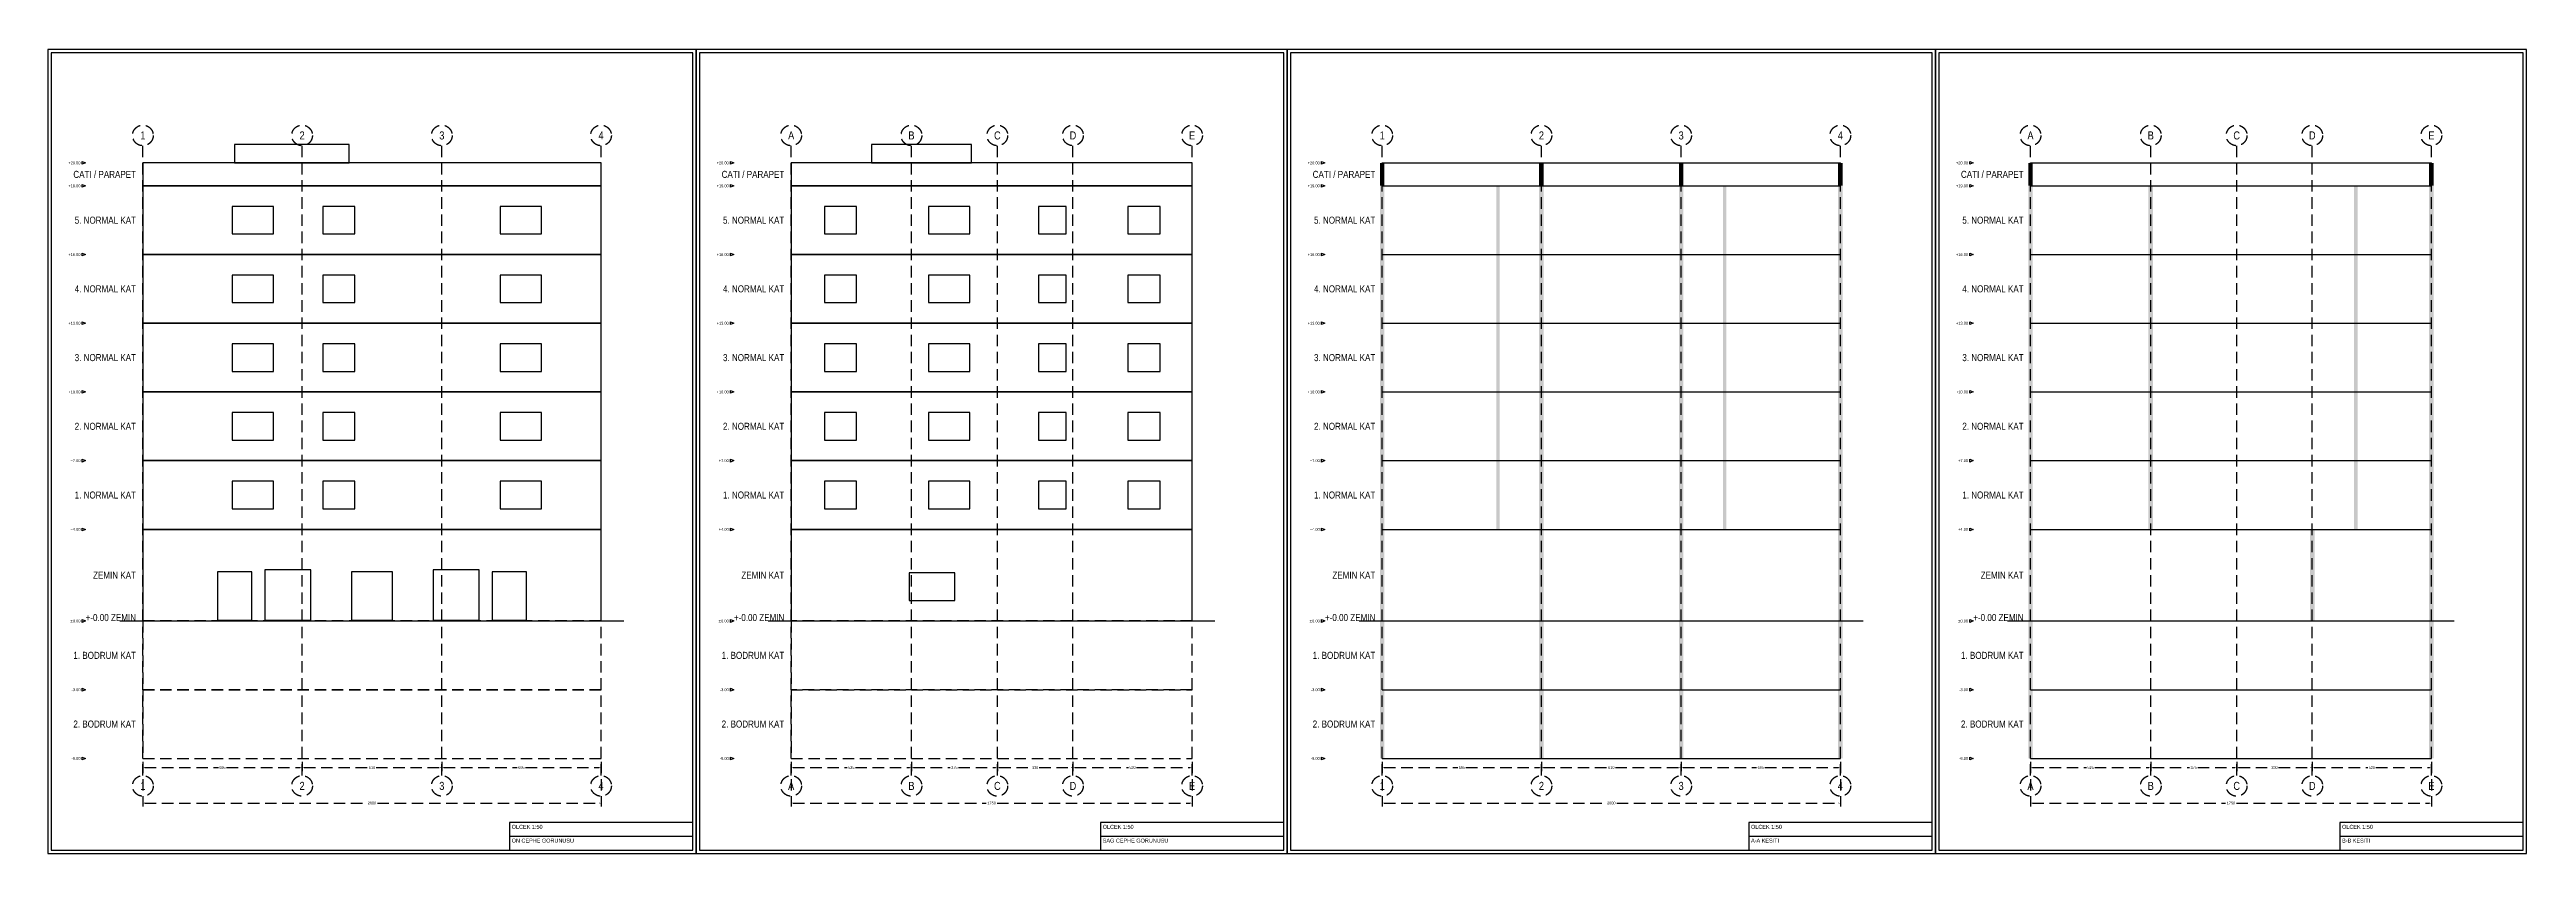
# Model space of a CAD drawing. Header units: millimetres. Extents: x -500 to 372900, y -10150 to 24950.
# Drawn here: x 264775 to 372900, y -10150 to 24950 of the extents above; entities that cross this region are included whole.
import ezdxf
from ezdxf.enums import TextEntityAlignment as Align

# ---------------------------------------------------------------- set-up
doc = ezdxf.new("R2010")
doc.units = ezdxf.units.MM
doc.linetypes.add('DASHED', pattern=[750, 500, -250])
doc.layers.add('AKS', color=8, linetype='DASHED', true_color=0x434d58)
doc.layers.add('KOT', color=7, linetype='Continuous', true_color=0x328c46)
for name, color, linetype in [('CERCEVE', 7, 'Continuous'), ('DUVARLAR', 7, 'Continuous'), ('KAPI-PENCERE', 7, 'Continuous'), ('METIN', 7, 'Continuous'), ('OLCU', 7, 'Continuous')]:
    doc.layers.add(name, color=color, linetype=linetype)
doc.styles.get("Standard").update_dxf_attribs({"font": 'arialn.ttf'})
doc.dimstyles.get("Standard").update_dxf_attribs({"dimtxt": 2.5, "dimasz": 2.5, "dimexe": 1.25, "dimexo": 0.625, "dimtad": 1, "dimcen": 2.5, "dimazin": 3, "dimtfac": 1, "dimtmove": 0, "dimatfit": 3})

# ---------------------------------------------------------------- blocks, each defined once
blk = doc.blocks.new('_CLOSEDFILLED')
at = {"color": 0, "linetype": 'BYBLOCK'}
blk.add_solid([(-1, 0.2), (0, 0), (-1, -0.2)], dxfattribs=at)
blk = doc.blocks.new('*D82')
at = {"layer": 'AKS'}
for p, q in [((268850, -6150), (268850, -6550)), ((268934, -6400), (272145, -6400)), ((272505, -6400), (275716, -6400)), ((275800, -6150), (275800, -6550))]:
    blk.add_line(p, q, dxfattribs=at)
at = {"layer": 'Defpoints'}
for p in [(268850, -6000), (268850, -6400), (275800, -6000)]:
    blk.add_point(p, dxfattribs=at)
at = {"layer": 'AKS', "xscale": 84, "yscale": 84, "rotation": 180}
blk.add_blockref('_CLOSEDFILLED', (268850, -6400), dxfattribs=at)
at = {"layer": 'AKS', "xscale": 84, "yscale": 84}
blk.add_blockref('_CLOSEDFILLED', (275800, -6400), dxfattribs=at)
at = {"layer": 'AKS', "insert": (272325, -6400), "char_height": 120, "attachment_point": 5}
blk.add_mtext('695', dxfattribs=at)
blk = doc.blocks.new('*D83')
at = {"layer": 'AKS'}
for p, q in [((275800, -6150), (275800, -6550)), ((275884, -6400), (278670, -6400)), ((279030, -6400), (281816, -6400)), ((281900, -6150), (281900, -6550))]:
    blk.add_line(p, q, dxfattribs=at)
at = {"layer": 'Defpoints'}
for p in [(275800, -6000), (275800, -6400), (281900, -6000)]:
    blk.add_point(p, dxfattribs=at)
at = {"layer": 'AKS', "xscale": 84, "yscale": 84, "rotation": 180}
blk.add_blockref('_CLOSEDFILLED', (275800, -6400), dxfattribs=at)
at = {"layer": 'AKS', "xscale": 84, "yscale": 84}
blk.add_blockref('_CLOSEDFILLED', (281900, -6400), dxfattribs=at)
at = {"layer": 'AKS', "insert": (278850, -6400), "char_height": 120, "attachment_point": 5}
blk.add_mtext('610', dxfattribs=at)
blk = doc.blocks.new('*D84')
at = {"layer": 'AKS'}
for p, q in [((281900, -6150), (281900, -6550)), ((281984, -6400), (285195, -6400)), ((285555, -6400), (288766, -6400)), ((288850, -6150), (288850, -6550))]:
    blk.add_line(p, q, dxfattribs=at)
at = {"layer": 'Defpoints'}
for p in [(281900, -6000), (281900, -6400), (288850, -6000)]:
    blk.add_point(p, dxfattribs=at)
at = {"layer": 'AKS', "xscale": 84, "yscale": 84, "rotation": 180}
blk.add_blockref('_CLOSEDFILLED', (281900, -6400), dxfattribs=at)
at = {"layer": 'AKS', "xscale": 84, "yscale": 84}
blk.add_blockref('_CLOSEDFILLED', (288850, -6400), dxfattribs=at)
at = {"layer": 'AKS', "insert": (285375, -6400), "char_height": 120, "attachment_point": 5}
blk.add_mtext('695', dxfattribs=at)
blk = doc.blocks.new('*D85')
at = {"layer": 'AKS'}
for p, q in [((268850, -6150), (268850, -8100)), ((288850, -6150), (288850, -8100)), ((268934, -7950), (278610, -7950)), ((279090, -7950), (288766, -7950))]:
    blk.add_line(p, q, dxfattribs=at)
at = {"layer": 'Defpoints'}
for p in [(268850, -6000), (288850, -6000), (268850, -7950)]:
    blk.add_point(p, dxfattribs=at)
at = {"layer": 'AKS', "xscale": 84, "yscale": 84, "rotation": 180}
blk.add_blockref('_CLOSEDFILLED', (268850, -7950), dxfattribs=at)
at = {"layer": 'AKS', "xscale": 84, "yscale": 84}
blk.add_blockref('_CLOSEDFILLED', (288850, -7950), dxfattribs=at)
at = {"layer": 'AKS', "insert": (278850, -7950), "char_height": 120, "attachment_point": 5}
blk.add_mtext('2000', dxfattribs=at)
blk = doc.blocks.new('*D86')
at = {"layer": 'AKS'}
for p, q in [((297150, -6150), (297150, -6550)), ((297234, -6400), (299595, -6400)), ((299955, -6400), (302316, -6400)), ((302400, -6150), (302400, -6550))]:
    blk.add_line(p, q, dxfattribs=at)
at = {"layer": 'Defpoints'}
for p in [(297150, -6000), (297150, -6400), (302400, -6000)]:
    blk.add_point(p, dxfattribs=at)
at = {"layer": 'AKS', "xscale": 84, "yscale": 84, "rotation": 180}
blk.add_blockref('_CLOSEDFILLED', (297150, -6400), dxfattribs=at)
at = {"layer": 'AKS', "xscale": 84, "yscale": 84}
blk.add_blockref('_CLOSEDFILLED', (302400, -6400), dxfattribs=at)
at = {"layer": 'AKS', "insert": (299775, -6400), "char_height": 120, "attachment_point": 5}
blk.add_mtext('525', dxfattribs=at)
blk = doc.blocks.new('*D87')
at = {"layer": 'AKS'}
for p, q in [((302400, -6150), (302400, -6550)), ((302484, -6400), (304095, -6400)), ((304455, -6400), (306066, -6400)), ((306150, -6150), (306150, -6550))]:
    blk.add_line(p, q, dxfattribs=at)
at = {"layer": 'Defpoints'}
for p in [(302400, -6000), (302400, -6400), (306150, -6000)]:
    blk.add_point(p, dxfattribs=at)
at = {"layer": 'AKS', "xscale": 84, "yscale": 84, "rotation": 180}
blk.add_blockref('_CLOSEDFILLED', (302400, -6400), dxfattribs=at)
at = {"layer": 'AKS', "xscale": 84, "yscale": 84}
blk.add_blockref('_CLOSEDFILLED', (306150, -6400), dxfattribs=at)
at = {"layer": 'AKS', "insert": (304275, -6400), "char_height": 120, "attachment_point": 5}
blk.add_mtext('375', dxfattribs=at)
blk = doc.blocks.new('*D88')
at = {"layer": 'AKS'}
for p, q in [((306150, -6150), (306150, -6550)), ((306234, -6400), (307620, -6400)), ((307980, -6400), (309366, -6400)), ((309450, -6150), (309450, -6550))]:
    blk.add_line(p, q, dxfattribs=at)
at = {"layer": 'Defpoints'}
for p in [(306150, -6000), (306150, -6400), (309450, -6000)]:
    blk.add_point(p, dxfattribs=at)
at = {"layer": 'AKS', "xscale": 84, "yscale": 84, "rotation": 180}
blk.add_blockref('_CLOSEDFILLED', (306150, -6400), dxfattribs=at)
at = {"layer": 'AKS', "xscale": 84, "yscale": 84}
blk.add_blockref('_CLOSEDFILLED', (309450, -6400), dxfattribs=at)
at = {"layer": 'AKS', "insert": (307800, -6400), "char_height": 120, "attachment_point": 5}
blk.add_mtext('330', dxfattribs=at)
blk = doc.blocks.new('*D89')
at = {"layer": 'AKS'}
for p, q in [((309450, -6150), (309450, -6550)), ((309534, -6400), (311870, -6400)), ((312230, -6400), (314566, -6400)), ((314650, -6150), (314650, -6550))]:
    blk.add_line(p, q, dxfattribs=at)
at = {"layer": 'Defpoints'}
for p in [(309450, -6000), (309450, -6400), (314650, -6000)]:
    blk.add_point(p, dxfattribs=at)
at = {"layer": 'AKS', "xscale": 84, "yscale": 84, "rotation": 180}
blk.add_blockref('_CLOSEDFILLED', (309450, -6400), dxfattribs=at)
at = {"layer": 'AKS', "xscale": 84, "yscale": 84}
blk.add_blockref('_CLOSEDFILLED', (314650, -6400), dxfattribs=at)
at = {"layer": 'AKS', "insert": (312050, -6400), "char_height": 120, "attachment_point": 5}
blk.add_mtext('520', dxfattribs=at)
blk = doc.blocks.new('*D90')
at = {"layer": 'AKS'}
for p, q in [((297150, -6150), (297150, -8100)), ((314650, -6150), (314650, -8100)), ((297234, -7950), (305660, -7950)), ((306140, -7950), (314566, -7950))]:
    blk.add_line(p, q, dxfattribs=at)
at = {"layer": 'Defpoints'}
for p in [(297150, -6000), (314650, -6000), (297150, -7950)]:
    blk.add_point(p, dxfattribs=at)
at = {"layer": 'AKS', "xscale": 84, "yscale": 84, "rotation": 180}
blk.add_blockref('_CLOSEDFILLED', (297150, -7950), dxfattribs=at)
at = {"layer": 'AKS', "xscale": 84, "yscale": 84}
blk.add_blockref('_CLOSEDFILLED', (314650, -7950), dxfattribs=at)
at = {"layer": 'AKS', "insert": (305900, -7950), "char_height": 120, "attachment_point": 5}
blk.add_mtext('1750', dxfattribs=at)
blk = doc.blocks.new('*D91')
at = {"layer": 'AKS'}
for p, q in [((322950, -6150), (322950, -6550)), ((323034, -6400), (326245, -6400)), ((326605, -6400), (329816, -6400)), ((329900, -6150), (329900, -6550))]:
    blk.add_line(p, q, dxfattribs=at)
at = {"layer": 'Defpoints'}
for p in [(322950, -6000), (322950, -6400), (329900, -6000)]:
    blk.add_point(p, dxfattribs=at)
at = {"layer": 'AKS', "xscale": 84, "yscale": 84, "rotation": 180}
blk.add_blockref('_CLOSEDFILLED', (322950, -6400), dxfattribs=at)
at = {"layer": 'AKS', "xscale": 84, "yscale": 84}
blk.add_blockref('_CLOSEDFILLED', (329900, -6400), dxfattribs=at)
at = {"layer": 'AKS', "insert": (326425, -6400), "char_height": 120, "attachment_point": 5}
blk.add_mtext('695', dxfattribs=at)
blk = doc.blocks.new('*D92')
at = {"layer": 'AKS'}
for p, q in [((329900, -6150), (329900, -6550)), ((329984, -6400), (332770, -6400)), ((333130, -6400), (335916, -6400)), ((336000, -6150), (336000, -6550))]:
    blk.add_line(p, q, dxfattribs=at)
at = {"layer": 'Defpoints'}
for p in [(329900, -6000), (329900, -6400), (336000, -6000)]:
    blk.add_point(p, dxfattribs=at)
at = {"layer": 'AKS', "xscale": 84, "yscale": 84, "rotation": 180}
blk.add_blockref('_CLOSEDFILLED', (329900, -6400), dxfattribs=at)
at = {"layer": 'AKS', "xscale": 84, "yscale": 84}
blk.add_blockref('_CLOSEDFILLED', (336000, -6400), dxfattribs=at)
at = {"layer": 'AKS', "insert": (332950, -6400), "char_height": 120, "attachment_point": 5}
blk.add_mtext('610', dxfattribs=at)
blk = doc.blocks.new('*D93')
at = {"layer": 'AKS'}
for p, q in [((336000, -6150), (336000, -6550)), ((336084, -6400), (339295, -6400)), ((339655, -6400), (342866, -6400)), ((342950, -6150), (342950, -6550))]:
    blk.add_line(p, q, dxfattribs=at)
at = {"layer": 'Defpoints'}
for p in [(336000, -6000), (336000, -6400), (342950, -6000)]:
    blk.add_point(p, dxfattribs=at)
at = {"layer": 'AKS', "xscale": 84, "yscale": 84, "rotation": 180}
blk.add_blockref('_CLOSEDFILLED', (336000, -6400), dxfattribs=at)
at = {"layer": 'AKS', "xscale": 84, "yscale": 84}
blk.add_blockref('_CLOSEDFILLED', (342950, -6400), dxfattribs=at)
at = {"layer": 'AKS', "insert": (339475, -6400), "char_height": 120, "attachment_point": 5}
blk.add_mtext('695', dxfattribs=at)
blk = doc.blocks.new('*D94')
at = {"layer": 'AKS'}
for p, q in [((322950, -6150), (322950, -8100)), ((342950, -6150), (342950, -8100)), ((323034, -7950), (332710, -7950)), ((333190, -7950), (342866, -7950))]:
    blk.add_line(p, q, dxfattribs=at)
at = {"layer": 'Defpoints'}
for p in [(322950, -6000), (342950, -6000), (322950, -7950)]:
    blk.add_point(p, dxfattribs=at)
at = {"layer": 'AKS', "xscale": 84, "yscale": 84, "rotation": 180}
blk.add_blockref('_CLOSEDFILLED', (322950, -7950), dxfattribs=at)
at = {"layer": 'AKS', "xscale": 84, "yscale": 84}
blk.add_blockref('_CLOSEDFILLED', (342950, -7950), dxfattribs=at)
at = {"layer": 'AKS', "insert": (332950, -7950), "char_height": 120, "attachment_point": 5}
blk.add_mtext('2000', dxfattribs=at)
blk = doc.blocks.new('*D95')
at = {"layer": 'AKS'}
for p, q in [((351250, -6150), (351250, -6550)), ((351334, -6400), (353695, -6400)), ((354055, -6400), (356416, -6400)), ((356500, -6150), (356500, -6550))]:
    blk.add_line(p, q, dxfattribs=at)
at = {"layer": 'Defpoints'}
for p in [(351250, -6000), (351250, -6400), (356500, -6000)]:
    blk.add_point(p, dxfattribs=at)
at = {"layer": 'AKS', "xscale": 84, "yscale": 84, "rotation": 180}
blk.add_blockref('_CLOSEDFILLED', (351250, -6400), dxfattribs=at)
at = {"layer": 'AKS', "xscale": 84, "yscale": 84}
blk.add_blockref('_CLOSEDFILLED', (356500, -6400), dxfattribs=at)
at = {"layer": 'AKS', "insert": (353875, -6400), "char_height": 120, "attachment_point": 5}
blk.add_mtext('525', dxfattribs=at)
blk = doc.blocks.new('*D96')
at = {"layer": 'AKS'}
for p, q in [((356500, -6150), (356500, -6550)), ((356584, -6400), (358195, -6400)), ((358555, -6400), (360166, -6400)), ((360250, -6150), (360250, -6550))]:
    blk.add_line(p, q, dxfattribs=at)
at = {"layer": 'Defpoints'}
for p in [(356500, -6000), (356500, -6400), (360250, -6000)]:
    blk.add_point(p, dxfattribs=at)
at = {"layer": 'AKS', "xscale": 84, "yscale": 84, "rotation": 180}
blk.add_blockref('_CLOSEDFILLED', (356500, -6400), dxfattribs=at)
at = {"layer": 'AKS', "xscale": 84, "yscale": 84}
blk.add_blockref('_CLOSEDFILLED', (360250, -6400), dxfattribs=at)
at = {"layer": 'AKS', "insert": (358375, -6400), "char_height": 120, "attachment_point": 5}
blk.add_mtext('375', dxfattribs=at)
blk = doc.blocks.new('*D97')
at = {"layer": 'AKS'}
for p, q in [((360250, -6150), (360250, -6550)), ((360334, -6400), (361720, -6400)), ((362080, -6400), (363466, -6400)), ((363550, -6150), (363550, -6550))]:
    blk.add_line(p, q, dxfattribs=at)
at = {"layer": 'Defpoints'}
for p in [(360250, -6000), (360250, -6400), (363550, -6000)]:
    blk.add_point(p, dxfattribs=at)
at = {"layer": 'AKS', "xscale": 84, "yscale": 84, "rotation": 180}
blk.add_blockref('_CLOSEDFILLED', (360250, -6400), dxfattribs=at)
at = {"layer": 'AKS', "xscale": 84, "yscale": 84}
blk.add_blockref('_CLOSEDFILLED', (363550, -6400), dxfattribs=at)
at = {"layer": 'AKS', "insert": (361900, -6400), "char_height": 120, "attachment_point": 5}
blk.add_mtext('330', dxfattribs=at)
blk = doc.blocks.new('*D98')
at = {"layer": 'AKS'}
for p, q in [((363550, -6150), (363550, -6550)), ((363634, -6400), (365970, -6400)), ((366330, -6400), (368666, -6400)), ((368750, -6150), (368750, -6550))]:
    blk.add_line(p, q, dxfattribs=at)
at = {"layer": 'Defpoints'}
for p in [(363550, -6000), (363550, -6400), (368750, -6000)]:
    blk.add_point(p, dxfattribs=at)
at = {"layer": 'AKS', "xscale": 84, "yscale": 84, "rotation": 180}
blk.add_blockref('_CLOSEDFILLED', (363550, -6400), dxfattribs=at)
at = {"layer": 'AKS', "xscale": 84, "yscale": 84}
blk.add_blockref('_CLOSEDFILLED', (368750, -6400), dxfattribs=at)
at = {"layer": 'AKS', "insert": (366150, -6400), "char_height": 120, "attachment_point": 5}
blk.add_mtext('520', dxfattribs=at)
blk = doc.blocks.new('*D99')
at = {"layer": 'AKS'}
for p, q in [((351250, -6150), (351250, -8100)), ((368750, -6150), (368750, -8100)), ((351334, -7950), (359760, -7950)), ((360240, -7950), (368666, -7950))]:
    blk.add_line(p, q, dxfattribs=at)
at = {"layer": 'Defpoints'}
for p in [(351250, -6000), (368750, -6000), (351250, -7950)]:
    blk.add_point(p, dxfattribs=at)
at = {"layer": 'AKS', "xscale": 84, "yscale": 84, "rotation": 180}
blk.add_blockref('_CLOSEDFILLED', (351250, -7950), dxfattribs=at)
at = {"layer": 'AKS', "xscale": 84, "yscale": 84}
blk.add_blockref('_CLOSEDFILLED', (368750, -7950), dxfattribs=at)
at = {"layer": 'AKS', "insert": (360000, -7950), "char_height": 120, "attachment_point": 5}
blk.add_mtext('1750', dxfattribs=at)

msp = doc.modelspace()

# ---------------------------------------------------------------- hatches: boundary and pattern name
at = {"layer": 'DUVARLAR'}
h = msp.add_hatch(color=7, dxfattribs=at)
h.dxf.hatch_style = 1
h.paths.add_polyline_path([(322850, 19000), (323050, 19000), (323050, 20000), (322850, 20000)])
h = msp.add_hatch(color=7, dxfattribs=at)
h.dxf.hatch_style = 1
h.paths.add_polyline_path([(329800, 19000), (330000, 19000), (330000, 20000), (329800, 20000)])
h = msp.add_hatch(color=7, dxfattribs=at)
h.dxf.hatch_style = 1
h.paths.add_polyline_path([(335900, 19000), (336100, 19000), (336100, 20000), (335900, 20000)])
h = msp.add_hatch(color=7, dxfattribs=at)
h.dxf.hatch_style = 1
h.paths.add_polyline_path([(342850, 19000), (343050, 19000), (343050, 20000), (342850, 20000)])
h = msp.add_hatch(color=7, dxfattribs=at)
h.dxf.hatch_style = 1
h.paths.add_polyline_path([(351150, 19000), (351350, 19000), (351350, 20000), (351150, 20000)])
h = msp.add_hatch(color=7, dxfattribs=at)
h.dxf.hatch_style = 1
h.paths.add_polyline_path([(368650, 19000), (368850, 19000), (368850, 20000), (368650, 20000)])
h = msp.add_hatch(color=7, dxfattribs=at)
h.dxf.hatch_style = 1
h.paths.add_polyline_path([(322850, 16000), (323050, 16000), (323050, 19000), (322850, 19000)])
h = msp.add_hatch(color=7, dxfattribs=at)
h.dxf.hatch_style = 1
h.paths.add_polyline_path([(327925, 16000), (328075, 16000), (328075, 19000), (327925, 19000)])
h = msp.add_hatch(color=7, dxfattribs=at)
h.dxf.hatch_style = 1
h.paths.add_polyline_path([(329800, 16000), (330000, 16000), (330000, 19000), (329800, 19000)])
h = msp.add_hatch(color=7, dxfattribs=at)
h.dxf.hatch_style = 1
h.paths.add_polyline_path([(335900, 16000), (336100, 16000), (336100, 19000), (335900, 19000)])
h = msp.add_hatch(color=7, dxfattribs=at)
h.dxf.hatch_style = 1
h.paths.add_polyline_path([(337825, 16000), (337975, 16000), (337975, 19000), (337825, 19000)])
h = msp.add_hatch(color=7, dxfattribs=at)
h.dxf.hatch_style = 1
h.paths.add_polyline_path([(342850, 16000), (343050, 16000), (343050, 19000), (342850, 19000)])
h = msp.add_hatch(color=7, dxfattribs=at)
h.dxf.hatch_style = 1
h.paths.add_polyline_path([(351150, 16000), (351350, 16000), (351350, 19000), (351150, 19000)])
h = msp.add_hatch(color=7, dxfattribs=at)
h.dxf.hatch_style = 1
h.paths.add_polyline_path([(356400, 16000), (356600, 16000), (356600, 19000), (356400, 19000)])
h = msp.add_hatch(color=7, dxfattribs=at)
h.dxf.hatch_style = 1
h.paths.add_polyline_path([(365375, 16000), (365525, 16000), (365525, 19000), (365375, 19000)])
h = msp.add_hatch(color=7, dxfattribs=at)
h.dxf.hatch_style = 1
h.paths.add_polyline_path([(368650, 16000), (368850, 16000), (368850, 19000), (368650, 19000)])
h = msp.add_hatch(color=7, dxfattribs=at)
h.dxf.hatch_style = 1
h.paths.add_polyline_path([(322850, 13000), (323050, 13000), (323050, 16000), (322850, 16000)])
h = msp.add_hatch(color=7, dxfattribs=at)
h.dxf.hatch_style = 1
h.paths.add_polyline_path([(327925, 13000), (328075, 13000), (328075, 16000), (327925, 16000)])
h = msp.add_hatch(color=7, dxfattribs=at)
h.dxf.hatch_style = 1
h.paths.add_polyline_path([(329800, 13000), (330000, 13000), (330000, 16000), (329800, 16000)])
h = msp.add_hatch(color=7, dxfattribs=at)
h.dxf.hatch_style = 1
h.paths.add_polyline_path([(335900, 13000), (336100, 13000), (336100, 16000), (335900, 16000)])
h = msp.add_hatch(color=7, dxfattribs=at)
h.dxf.hatch_style = 1
h.paths.add_polyline_path([(337825, 13000), (337975, 13000), (337975, 16000), (337825, 16000)])
h = msp.add_hatch(color=7, dxfattribs=at)
h.dxf.hatch_style = 1
h.paths.add_polyline_path([(342850, 13000), (343050, 13000), (343050, 16000), (342850, 16000)])
h = msp.add_hatch(color=7, dxfattribs=at)
h.dxf.hatch_style = 1
h.paths.add_polyline_path([(351150, 13000), (351350, 13000), (351350, 16000), (351150, 16000)])
h = msp.add_hatch(color=7, dxfattribs=at)
h.dxf.hatch_style = 1
h.paths.add_polyline_path([(356400, 13000), (356600, 13000), (356600, 16000), (356400, 16000)])
h = msp.add_hatch(color=7, dxfattribs=at)
h.dxf.hatch_style = 1
h.paths.add_polyline_path([(365375, 13000), (365525, 13000), (365525, 16000), (365375, 16000)])
h = msp.add_hatch(color=7, dxfattribs=at)
h.dxf.hatch_style = 1
h.paths.add_polyline_path([(368650, 13000), (368850, 13000), (368850, 16000), (368650, 16000)])
h = msp.add_hatch(color=7, dxfattribs=at)
h.dxf.hatch_style = 1
h.paths.add_polyline_path([(322850, 10000), (323050, 10000), (323050, 13000), (322850, 13000)])
h = msp.add_hatch(color=7, dxfattribs=at)
h.dxf.hatch_style = 1
h.paths.add_polyline_path([(327925, 10000), (328075, 10000), (328075, 13000), (327925, 13000)])
h = msp.add_hatch(color=7, dxfattribs=at)
h.dxf.hatch_style = 1
h.paths.add_polyline_path([(329800, 10000), (330000, 10000), (330000, 13000), (329800, 13000)])
h = msp.add_hatch(color=7, dxfattribs=at)
h.dxf.hatch_style = 1
h.paths.add_polyline_path([(335900, 10000), (336100, 10000), (336100, 13000), (335900, 13000)])
h = msp.add_hatch(color=7, dxfattribs=at)
h.dxf.hatch_style = 1
h.paths.add_polyline_path([(337825, 10000), (337975, 10000), (337975, 13000), (337825, 13000)])
h = msp.add_hatch(color=7, dxfattribs=at)
h.dxf.hatch_style = 1
h.paths.add_polyline_path([(342850, 10000), (343050, 10000), (343050, 13000), (342850, 13000)])
h = msp.add_hatch(color=7, dxfattribs=at)
h.dxf.hatch_style = 1
h.paths.add_polyline_path([(351150, 10000), (351350, 10000), (351350, 13000), (351150, 13000)])
h = msp.add_hatch(color=7, dxfattribs=at)
h.dxf.hatch_style = 1
h.paths.add_polyline_path([(356400, 10000), (356600, 10000), (356600, 13000), (356400, 13000)])
h = msp.add_hatch(color=7, dxfattribs=at)
h.dxf.hatch_style = 1
h.paths.add_polyline_path([(365375, 10000), (365525, 10000), (365525, 13000), (365375, 13000)])
h = msp.add_hatch(color=7, dxfattribs=at)
h.dxf.hatch_style = 1
h.paths.add_polyline_path([(368650, 10000), (368850, 10000), (368850, 13000), (368650, 13000)])
h = msp.add_hatch(color=7, dxfattribs=at)
h.dxf.hatch_style = 1
h.paths.add_polyline_path([(322850, 7000), (323050, 7000), (323050, 10000), (322850, 10000)])
h = msp.add_hatch(color=7, dxfattribs=at)
h.dxf.hatch_style = 1
h.paths.add_polyline_path([(327925, 7000), (328075, 7000), (328075, 10000), (327925, 10000)])
h = msp.add_hatch(color=7, dxfattribs=at)
h.dxf.hatch_style = 1
h.paths.add_polyline_path([(329800, 7000), (330000, 7000), (330000, 10000), (329800, 10000)])
h = msp.add_hatch(color=7, dxfattribs=at)
h.dxf.hatch_style = 1
h.paths.add_polyline_path([(335900, 7000), (336100, 7000), (336100, 10000), (335900, 10000)])
h = msp.add_hatch(color=7, dxfattribs=at)
h.dxf.hatch_style = 1
h.paths.add_polyline_path([(337825, 7000), (337975, 7000), (337975, 10000), (337825, 10000)])
h = msp.add_hatch(color=7, dxfattribs=at)
h.dxf.hatch_style = 1
h.paths.add_polyline_path([(342850, 7000), (343050, 7000), (343050, 10000), (342850, 10000)])
h = msp.add_hatch(color=7, dxfattribs=at)
h.dxf.hatch_style = 1
h.paths.add_polyline_path([(351150, 7000), (351350, 7000), (351350, 10000), (351150, 10000)])
h = msp.add_hatch(color=7, dxfattribs=at)
h.dxf.hatch_style = 1
h.paths.add_polyline_path([(356400, 7000), (356600, 7000), (356600, 10000), (356400, 10000)])
h = msp.add_hatch(color=7, dxfattribs=at)
h.dxf.hatch_style = 1
h.paths.add_polyline_path([(365375, 7000), (365525, 7000), (365525, 10000), (365375, 10000)])
h = msp.add_hatch(color=7, dxfattribs=at)
h.dxf.hatch_style = 1
h.paths.add_polyline_path([(368650, 7000), (368850, 7000), (368850, 10000), (368650, 10000)])
h = msp.add_hatch(color=7, dxfattribs=at)
h.dxf.hatch_style = 1
h.paths.add_polyline_path([(322850, 4000), (323050, 4000), (323050, 7000), (322850, 7000)])
h = msp.add_hatch(color=7, dxfattribs=at)
h.dxf.hatch_style = 1
h.paths.add_polyline_path([(327925, 4000), (328075, 4000), (328075, 7000), (327925, 7000)])
h = msp.add_hatch(color=7, dxfattribs=at)
h.dxf.hatch_style = 1
h.paths.add_polyline_path([(329800, 4000), (330000, 4000), (330000, 7000), (329800, 7000)])
h = msp.add_hatch(color=7, dxfattribs=at)
h.dxf.hatch_style = 1
h.paths.add_polyline_path([(335900, 4000), (336100, 4000), (336100, 7000), (335900, 7000)])
h = msp.add_hatch(color=7, dxfattribs=at)
h.dxf.hatch_style = 1
h.paths.add_polyline_path([(337825, 4000), (337975, 4000), (337975, 7000), (337825, 7000)])
h = msp.add_hatch(color=7, dxfattribs=at)
h.dxf.hatch_style = 1
h.paths.add_polyline_path([(342850, 4000), (343050, 4000), (343050, 7000), (342850, 7000)])
h = msp.add_hatch(color=7, dxfattribs=at)
h.dxf.hatch_style = 1
h.paths.add_polyline_path([(351150, 4000), (351350, 4000), (351350, 7000), (351150, 7000)])
h = msp.add_hatch(color=7, dxfattribs=at)
h.dxf.hatch_style = 1
h.paths.add_polyline_path([(356400, 4000), (356600, 4000), (356600, 7000), (356400, 7000)])
h = msp.add_hatch(color=7, dxfattribs=at)
h.dxf.hatch_style = 1
h.paths.add_polyline_path([(365375, 4000), (365525, 4000), (365525, 7000), (365375, 7000)])
h = msp.add_hatch(color=7, dxfattribs=at)
h.dxf.hatch_style = 1
h.paths.add_polyline_path([(368650, 4000), (368850, 4000), (368850, 7000), (368650, 7000)])
h = msp.add_hatch(color=7, dxfattribs=at)
h.dxf.hatch_style = 1
h.paths.add_polyline_path([(322850, 0), (323050, 0), (323050, 4000), (322850, 4000)])
h = msp.add_hatch(color=7, dxfattribs=at)
h.dxf.hatch_style = 1
h.paths.add_polyline_path([(329800, 0), (330000, 0), (330000, 4000), (329800, 4000)])
h = msp.add_hatch(color=7, dxfattribs=at)
h.dxf.hatch_style = 1
h.paths.add_polyline_path([(335900, 0), (336100, 0), (336100, 4000), (335900, 4000)])
h = msp.add_hatch(color=7, dxfattribs=at)
h.dxf.hatch_style = 1
h.paths.add_polyline_path([(342850, 0), (343050, 0), (343050, 4000), (342850, 4000)])
h = msp.add_hatch(color=7, dxfattribs=at)
h.dxf.hatch_style = 1
h.paths.add_polyline_path([(351150, 0), (351350, 0), (351350, 4000), (351150, 4000)])
h = msp.add_hatch(color=7, dxfattribs=at)
h.dxf.hatch_style = 1
h.paths.add_polyline_path([(363450, 0), (363650, 0), (363650, 4000), (363450, 4000)])
h = msp.add_hatch(color=7, dxfattribs=at)
h.dxf.hatch_style = 1
h.paths.add_polyline_path([(368650, 0), (368850, 0), (368850, 4000), (368650, 4000)])
h = msp.add_hatch(color=7, dxfattribs=at)
h.dxf.hatch_style = 1
h.paths.add_polyline_path([(322850, -3000), (323050, -3000), (323050, 0), (322850, 0)])
h = msp.add_hatch(color=7, dxfattribs=at)
h.dxf.hatch_style = 1
h.paths.add_polyline_path([(329800, -3000), (330000, -3000), (330000, 0), (329800, 0)])
h = msp.add_hatch(color=7, dxfattribs=at)
h.dxf.hatch_style = 1
h.paths.add_polyline_path([(335900, -3000), (336100, -3000), (336100, 0), (335900, 0)])
h = msp.add_hatch(color=7, dxfattribs=at)
h.dxf.hatch_style = 1
h.paths.add_polyline_path([(342850, -3000), (343050, -3000), (343050, 0), (342850, 0)])
h = msp.add_hatch(color=7, dxfattribs=at)
h.dxf.hatch_style = 1
h.paths.add_polyline_path([(351150, -3000), (351350, -3000), (351350, 0), (351150, 0)])
h = msp.add_hatch(color=7, dxfattribs=at)
h.dxf.hatch_style = 1
h.paths.add_polyline_path([(368650, -3000), (368850, -3000), (368850, 0), (368650, 0)])
h = msp.add_hatch(color=7, dxfattribs=at)
h.dxf.hatch_style = 1
h.paths.add_polyline_path([(322850, -6000), (323050, -6000), (323050, -3000), (322850, -3000)])
h = msp.add_hatch(color=7, dxfattribs=at)
h.dxf.hatch_style = 1
h.paths.add_polyline_path([(329800, -6000), (330000, -6000), (330000, -3000), (329800, -3000)])
h = msp.add_hatch(color=7, dxfattribs=at)
h.dxf.hatch_style = 1
h.paths.add_polyline_path([(335900, -6000), (336100, -6000), (336100, -3000), (335900, -3000)])
h = msp.add_hatch(color=7, dxfattribs=at)
h.dxf.hatch_style = 1
h.paths.add_polyline_path([(342850, -6000), (343050, -6000), (343050, -3000), (342850, -3000)])
h = msp.add_hatch(color=7, dxfattribs=at)
h.dxf.hatch_style = 1
h.paths.add_polyline_path([(351150, -6000), (351350, -6000), (351350, -3000), (351150, -3000)])
h = msp.add_hatch(color=7, dxfattribs=at)
h.dxf.hatch_style = 1
h.paths.add_polyline_path([(368650, -6000), (368850, -6000), (368850, -3000), (368650, -3000)])

# ---------------------------------------------------------------- linework, layer by layer
at = {"layer": 'AKS', "linetype": 'DASHED'}
for p, q in [((268850, -6750), (268850, 20750)), ((275800, -6750), (275800, 20750)), ((281900, -6750), (281900, 20750)), ((288850, -6750), (288850, 20750)), ((297150, -6750), (297150, 20750)), ((302400, -6750), (302400, 20750)), ((306150, -6750), (306150, 20750)), ((309450, -6750), (309450, 20750)), ((314650, -6750), (314650, 20750)), ((322950, -6750), (322950, 20750)), ((329900, -6750), (329900, 20750)), ((336000, -6750), (336000, 20750)), ((342950, -6750), (342950, 20750)), ((351250, -6750), (351250, 20750)), ((356500, -6750), (356500, 20750)), ((360250, -6750), (360250, 20750)), ((363550, -6750), (363550, 20750)), ((368750, -6750), (368750, 20750))]:
    msp.add_line(p, q, dxfattribs=at)
at = {"layer": 'AKS'}
for centre in [(268850, 21200), (275800, 21200), (281900, 21200), (288850, 21200), (297150, 21200), (302400, 21200), (306150, 21200), (309450, 21200), (314650, 21200), (322950, 21200), (329900, 21200), (336000, 21200), (342950, 21200), (351250, 21200), (356500, 21200), (360250, 21200), (363550, 21200), (368750, 21200), (268850, -7200), (275800, -7200), (281900, -7200), (288850, -7200), (297150, -7200), (302400, -7200), (306150, -7200), (309450, -7200), (314650, -7200), (322950, -7200), (329900, -7200), (336000, -7200), (342950, -7200), (351250, -7200), (356500, -7200), (360250, -7200), (363550, -7200), (368750, -7200)]:
    msp.add_circle(centre, 450, dxfattribs=at)
at = {"layer": 'CERCEVE'}
for p, q in [((284850, -9400), (292850, -9400)), ((310650, -9400), (318650, -9400)), ((338950, -9400), (346950, -9400)), ((364750, -9400), (372750, -9400))]:
    msp.add_line(p, q, dxfattribs=at)
for points in [[(264700, -10150), (293000, -10150), (293000, 24950), (264700, 24950)], [(293000, -10150), (318800, -10150), (318800, 24950), (293000, 24950)], [(318800, -10150), (347100, -10150), (347100, 24950), (318800, 24950)], [(347100, -10150), (372900, -10150), (372900, 24950), (347100, 24950)], [(264850, -10000), (292850, -10000), (292850, 24800), (264850, 24800)], [(293150, -10000), (318650, -10000), (318650, 24800), (293150, 24800)], [(318950, -10000), (346950, -10000), (346950, 24800), (318950, 24800)], [(347250, -10000), (372750, -10000), (372750, 24800), (347250, 24800)], [(284850, -10000), (292850, -10000), (292850, -8800), (284850, -8800)], [(310650, -10000), (318650, -10000), (318650, -8800), (310650, -8800)], [(338950, -10000), (346950, -10000), (346950, -8800), (338950, -8800)], [(364750, -10000), (372750, -10000), (372750, -8800), (364750, -8800)]]:
    msp.add_lwpolyline(points, close=True, dxfattribs=at)
at = {"layer": 'DUVARLAR'}
for points in [[(272850, 20000), (277850, 20000), (277850, 20800), (272850, 20800)], [(300650, 20000), (305025, 20000), (305025, 20800), (300650, 20800)], [(268850, 19000), (288850, 19000), (288850, 20000), (268850, 20000)], [(297150, 19000), (314650, 19000), (314650, 20000), (297150, 20000)], [(268850, 16000), (288850, 16000), (288850, 19000), (268850, 19000)], [(297150, 16000), (314650, 16000), (314650, 19000), (297150, 19000)], [(268850, 13000), (288850, 13000), (288850, 16000), (268850, 16000)], [(297150, 13000), (314650, 13000), (314650, 16000), (297150, 16000)], [(268850, 10000), (288850, 10000), (288850, 13000), (268850, 13000)], [(297150, 10000), (314650, 10000), (314650, 13000), (297150, 13000)], [(268850, 7000), (288850, 7000), (288850, 10000), (268850, 10000)], [(297150, 7000), (314650, 7000), (314650, 10000), (297150, 10000)], [(268850, 4000), (288850, 4000), (288850, 7000), (268850, 7000)], [(297150, 4000), (314650, 4000), (314650, 7000), (297150, 7000)], [(268850, 0), (288850, 0), (288850, 4000), (268850, 4000)], [(297150, 0), (314650, 0), (314650, 4000), (297150, 4000)]]:
    msp.add_lwpolyline(points, close=True, dxfattribs=at)
at = {"layer": 'DUVARLAR', "linetype": 'DASHED'}
for points in [[(268850, -3000), (288850, -3000), (288850, 0), (268850, 0)], [(297150, -3000), (314650, -3000), (314650, 0), (297150, 0)], [(268850, -6000), (288850, -6000), (288850, -3000), (268850, -3000)], [(297150, -6000), (314650, -6000), (314650, -3000), (297150, -3000)]]:
    msp.add_lwpolyline(points, close=True, dxfattribs=at)
at = {"layer": 'KAPI-PENCERE'}
for points in [[(272750, 16900), (274550, 16900), (274550, 18100), (272750, 18100)], [(276700, 16900), (278100, 16900), (278100, 18100), (276700, 18100)], [(284450, 16900), (286250, 16900), (286250, 18100), (284450, 18100)], [(298600, 16900), (300000, 16900), (300000, 18100), (298600, 18100)], [(303150, 16900), (304950, 16900), (304950, 18100), (303150, 18100)], [(307950, 16900), (309150, 16900), (309150, 18100), (307950, 18100)], [(311850, 16900), (313250, 16900), (313250, 18100), (311850, 18100)], [(272750, 13900), (274550, 13900), (274550, 15100), (272750, 15100)], [(276700, 13900), (278100, 13900), (278100, 15100), (276700, 15100)], [(284450, 13900), (286250, 13900), (286250, 15100), (284450, 15100)], [(298600, 13900), (300000, 13900), (300000, 15100), (298600, 15100)], [(303150, 13900), (304950, 13900), (304950, 15100), (303150, 15100)], [(307950, 13900), (309150, 13900), (309150, 15100), (307950, 15100)], [(311850, 13900), (313250, 13900), (313250, 15100), (311850, 15100)], [(272750, 10900), (274550, 10900), (274550, 12100), (272750, 12100)], [(276700, 10900), (278100, 10900), (278100, 12100), (276700, 12100)], [(284450, 10900), (286250, 10900), (286250, 12100), (284450, 12100)], [(298600, 10900), (300000, 10900), (300000, 12100), (298600, 12100)], [(303150, 10900), (304950, 10900), (304950, 12100), (303150, 12100)], [(307950, 10900), (309150, 10900), (309150, 12100), (307950, 12100)], [(311850, 10900), (313250, 10900), (313250, 12100), (311850, 12100)], [(272750, 7900), (274550, 7900), (274550, 9100), (272750, 9100)], [(276700, 7900), (278100, 7900), (278100, 9100), (276700, 9100)], [(284450, 7900), (286250, 7900), (286250, 9100), (284450, 9100)], [(298600, 7900), (300000, 7900), (300000, 9100), (298600, 9100)], [(303150, 7900), (304950, 7900), (304950, 9100), (303150, 9100)], [(307950, 7900), (309150, 7900), (309150, 9100), (307950, 9100)], [(311850, 7900), (313250, 7900), (313250, 9100), (311850, 9100)], [(272750, 4900), (274550, 4900), (274550, 6100), (272750, 6100)], [(276700, 4900), (278100, 4900), (278100, 6100), (276700, 6100)], [(284450, 4900), (286250, 4900), (286250, 6100), (284450, 6100)], [(298600, 4900), (300000, 4900), (300000, 6100), (298600, 6100)], [(303150, 4900), (304950, 4900), (304950, 6100), (303150, 6100)], [(307950, 4900), (309150, 4900), (309150, 6100), (307950, 6100)], [(311850, 4900), (313250, 4900), (313250, 6100), (311850, 6100)], [(274175, 40), (276175, 40), (276175, 2240), (274175, 2240)], [(281525, 40), (283525, 40), (283525, 2240), (281525, 2240)], [(272100, 40), (273600, 40), (273600, 2140), (272100, 2140)], [(277950, 40), (279750, 40), (279750, 2140), (277950, 2140)], [(284100, 40), (285600, 40), (285600, 2140), (284100, 2140)], [(302300, 900), (304300, 900), (304300, 2100), (302300, 2100)]]:
    msp.add_lwpolyline(points, close=True, dxfattribs=at)
at = {"layer": 'KOT'}
for points in [[(266350, 20000), (266200, 19940), (266200, 20060)], [(294650, 20000), (294500, 19940), (294500, 20060)], [(320450, 20000), (320300, 19940), (320300, 20060)], [(348750, 20000), (348600, 19940), (348600, 20060)], [(266350, 19000), (266200, 18940), (266200, 19060)], [(294650, 19000), (294500, 18940), (294500, 19060)], [(320450, 19000), (320300, 18940), (320300, 19060)], [(348750, 19000), (348600, 18940), (348600, 19060)], [(266350, 16000), (266200, 15940), (266200, 16060)], [(294650, 16000), (294500, 15940), (294500, 16060)], [(320450, 16000), (320300, 15940), (320300, 16060)], [(348750, 16000), (348600, 15940), (348600, 16060)], [(266350, 13000), (266200, 12940), (266200, 13060)], [(294650, 13000), (294500, 12940), (294500, 13060)], [(320450, 13000), (320300, 12940), (320300, 13060)], [(348750, 13000), (348600, 12940), (348600, 13060)], [(266350, 10000), (266200, 9940), (266200, 10060)], [(294650, 10000), (294500, 9940), (294500, 10060)], [(320450, 10000), (320300, 9940), (320300, 10060)], [(348750, 10000), (348600, 9940), (348600, 10060)], [(266350, 7000), (266200, 6940), (266200, 7060)], [(294650, 7000), (294500, 6940), (294500, 7060)], [(320450, 7000), (320300, 6940), (320300, 7060)], [(348750, 7000), (348600, 6940), (348600, 7060)], [(266350, 4000), (266200, 3940), (266200, 4060)], [(294650, 4000), (294500, 3940), (294500, 4060)], [(320450, 4000), (320300, 3940), (320300, 4060)], [(348750, 4000), (348600, 3940), (348600, 4060)], [(266350, 0), (266200, -60), (266200, 60)], [(294650, 0), (294500, -60), (294500, 60)], [(320450, 0), (320300, -60), (320300, 60)], [(348750, 0), (348600, -60), (348600, 60)], [(266350, -3000), (266200, -3060), (266200, -2940)], [(294650, -3000), (294500, -3060), (294500, -2940)], [(320450, -3000), (320300, -3060), (320300, -2940)], [(348750, -3000), (348600, -3060), (348600, -2940)], [(266350, -6000), (266200, -6060), (266200, -5940)], [(294650, -6000), (294500, -6060), (294500, -5940)], [(320450, -6000), (320300, -6060), (320300, -5940)], [(348750, -6000), (348600, -6060), (348600, -5940)]]:
    msp.add_lwpolyline(points, close=True, dxfattribs=at)
at = {"layer": 'OLCU'}
for p, q in [((322950, 20000), (342950, 20000)), ((351250, 20000), (368750, 20000)), ((322950, 19000), (342950, 19000)), ((351250, 19000), (368750, 19000)), ((322950, 16000), (342950, 16000)), ((351250, 16000), (368750, 16000)), ((322950, 13000), (342950, 13000)), ((351250, 13000), (368750, 13000)), ((322950, 10000), (342950, 10000)), ((351250, 10000), (368750, 10000)), ((322950, 7000), (342950, 7000)), ((351250, 7000), (368750, 7000)), ((322950, 4000), (342950, 4000)), ((351250, 4000), (368750, 4000)), ((267850, 0), (289850, 0)), ((296150, 0), (315650, 0)), ((321950, 0), (343950, 0)), ((322950, 0), (342950, 0)), ((350250, 0), (369750, 0)), ((351250, 0), (368750, 0)), ((322950, -3000), (342950, -3000)), ((351250, -3000), (368750, -3000)), ((322950, -6000), (342950, -6000)), ((351250, -6000), (368750, -6000))]:
    msp.add_line(p, q, dxfattribs=at)

# ---------------------------------------------------------------- texts
at = {"layer": 'AKS'}
for s, p in [('1', (268850, 21200)), ('2', (275800, 21200)), ('3', (281900, 21200)), ('4', (288850, 21200)), ('A', (297150, 21200)), ('B', (302400, 21200)), ('C', (306150, 21200)), ('D', (309450, 21200)), ('E', (314650, 21200)), ('1', (322950, 21200)), ('2', (329900, 21200)), ('3', (336000, 21200)), ('4', (342950, 21200)), ('A', (351250, 21200)), ('B', (356500, 21200)), ('C', (360250, 21200)), ('D', (363550, 21200)), ('E', (368750, 21200)), ('1', (268850, -7200)), ('2', (275800, -7200)), ('3', (281900, -7200)), ('4', (288850, -7200)), ('A', (297150, -7200)), ('B', (302400, -7200)), ('C', (306150, -7200)), ('D', (309450, -7200)), ('E', (314650, -7200)), ('1', (322950, -7200)), ('2', (329900, -7200)), ('3', (336000, -7200)), ('4', (342950, -7200)), ('A', (351250, -7200)), ('B', (356500, -7200)), ('C', (360250, -7200)), ('D', (363550, -7200)), ('E', (368750, -7200))]:
    msp.add_text(s, height=350, dxfattribs=at).set_placement(p, align=Align.MIDDLE_CENTER)
at = {"layer": 'KOT'}
for s, p in [('+20.00', (266125, 20000)), ('+20.00', (294425, 20000)), ('+20.00', (320225, 20000)), ('+20.00', (348525, 20000)), ('+19.00', (266125, 19000)), ('+19.00', (294425, 19000)), ('+19.00', (320225, 19000)), ('+19.00', (348525, 19000)), ('+16.00', (266125, 16000)), ('+16.00', (294425, 16000)), ('+16.00', (320225, 16000)), ('+16.00', (348525, 16000)), ('+13.00', (266125, 13000)), ('+13.00', (294425, 13000)), ('+13.00', (320225, 13000)), ('+13.00', (348525, 13000)), ('+10.00', (266125, 10000)), ('+10.00', (294425, 10000)), ('+10.00', (320225, 10000)), ('+10.00', (348525, 10000)), ('+7.00', (266125, 7000)), ('+7.00', (294425, 7000)), ('+7.00', (320225, 7000)), ('+7.00', (348525, 7000)), ('+4.00', (266125, 4000)), ('+4.00', (294425, 4000)), ('+4.00', (320225, 4000)), ('+4.00', (348525, 4000)), ('±0.00', (266125, 0)), ('±0.00', (294425, 0)), ('±0.00', (320225, 0)), ('±0.00', (348525, 0)), ('-3.00', (266125, -3000)), ('-3.00', (294425, -3000)), ('-3.00', (320225, -3000)), ('-3.00', (348525, -3000)), ('-6.00', (266125, -6000)), ('-6.00', (294425, -6000)), ('-6.00', (320225, -6000)), ('-6.00', (348525, -6000))]:
    msp.add_text(s, height=125, dxfattribs=at).set_placement(p, align=Align.MIDDLE_RIGHT)
at = {"layer": 'METIN'}
for s, height, p in [('CATI / PARAPET', 307.01585, (268550, 19500)), ('CATI / PARAPET', 307.01585, (296850, 19500)), ('CATI / PARAPET', 307.01585, (322650, 19500)), ('CATI / PARAPET', 307.01585, (350950, 19500)), ('5. NORMAL KAT', 307.01585, (268550, 17500)), ('5. NORMAL KAT', 307.01585, (296850, 17500)), ('5. NORMAL KAT', 307.01585, (322650, 17500)), ('5. NORMAL KAT', 307.01585, (350950, 17500)), ('4. NORMAL KAT', 307.01585, (268550, 14500)), ('4. NORMAL KAT', 307.01585, (296850, 14500)), ('4. NORMAL KAT', 307.01585, (322650, 14500)), ('4. NORMAL KAT', 307.01585, (350950, 14500)), ('3. NORMAL KAT', 307.01585, (268550, 11500)), ('3. NORMAL KAT', 307.01585, (296850, 11500)), ('3. NORMAL KAT', 307.01585, (322650, 11500)), ('3. NORMAL KAT', 307.01585, (350950, 11500)), ('2. NORMAL KAT', 307.01585, (268550, 8500)), ('2. NORMAL KAT', 307.01585, (296850, 8500)), ('2. NORMAL KAT', 307.01585, (322650, 8500)), ('2. NORMAL KAT', 307.01585, (350950, 8500)), ('1. NORMAL KAT', 307.01585, (268550, 5500)), ('1. NORMAL KAT', 307.01585, (296850, 5500)), ('1. NORMAL KAT', 307.01585, (322650, 5500)), ('1. NORMAL KAT', 307.01585, (350950, 5500)), ('ZEMIN KAT', 307.0158, (268550, 2000)), ('ZEMIN KAT', 307.0158, (296850, 2000)), ('ZEMIN KAT', 307.0158, (322650, 2000)), ('ZEMIN KAT', 307.0158, (350950, 2000)), ('1. BODRUM KAT', 307.01585, (268550, -1500)), ('1. BODRUM KAT', 307.01585, (296850, -1500)), ('1. BODRUM KAT', 307.01585, (322650, -1500)), ('1. BODRUM KAT', 307.01585, (350950, -1500)), ('2. BODRUM KAT', 307.01585, (268550, -4500)), ('2. BODRUM KAT', 307.01585, (296850, -4500)), ('2. BODRUM KAT', 307.01585, (322650, -4500)), ('2. BODRUM KAT', 307.01585, (350950, -4500))]:
    msp.add_text(s, height=height, dxfattribs=at).set_placement(p, align=Align.MIDDLE_RIGHT)
for s, p in [('OLCEK 1:50', (284950, -8900)), ('ON CEPHE GORUNUSU', (284950, -9500)), ('SAG CEPHE GORUNUSU', (310750, -9500)), ('OLCEK 1:50', (310750, -8900)), ('A-A KESITI', (339050, -9500)), ('OLCEK 1:50', (339050, -8900)), ('OLCEK 1:50', (364850, -8900)), ('B-B KESITI', (364850, -9500))]:
    msp.add_text(s, height=175, dxfattribs=at).set_placement(p, align=Align.TOP_LEFT)
at = {"layer": 'OLCU'}
for p in [(268550, 150), (296850, 150), (322650, 150), (350950, 150)]:
    msp.add_text('+-0.00 ZEMIN', height=307.01585, dxfattribs=at).set_placement(p, align=Align.MIDDLE_RIGHT)

# ---------------------------------------------------------------- dimensions: what is measured, and where the dimension line sits
at = {"layer": 'AKS'}
for base, p1, p2, text, picture, middle in [((268850, -6400), (268850, -6000), (275800, -6000), '695', '*D82', (272325, -6400)), ((268850, -7950), (268850, -6000), (288850, -6000), '2000', '*D85', (278850, -7950)), ((275800, -6400), (275800, -6000), (281900, -6000), '610', '*D83', (278850, -6400)), ((281900, -6400), (281900, -6000), (288850, -6000), '695', '*D84', (285375, -6400)), ((297150, -6400), (297150, -6000), (302400, -6000), '525', '*D86', (299775, -6400)), ((297150, -7950), (297150, -6000), (314650, -6000), '1750', '*D90', (305900, -7950)), ((302400, -6400), (302400, -6000), (306150, -6000), '375', '*D87', (304275, -6400)), ((306150, -6400), (306150, -6000), (309450, -6000), '330', '*D88', (307800, -6400)), ((309450, -6400), (309450, -6000), (314650, -6000), '520', '*D89', (312050, -6400)), ((322950, -6400), (322950, -6000), (329900, -6000), '695', '*D91', (326425, -6400)), ((322950, -7950), (322950, -6000), (342950, -6000), '2000', '*D94', (332950, -7950)), ((329900, -6400), (329900, -6000), (336000, -6000), '610', '*D92', (332950, -6400)), ((336000, -6400), (336000, -6000), (342950, -6000), '695', '*D93', (339475, -6400)), ((351250, -6400), (351250, -6000), (356500, -6000), '525', '*D95', (353875, -6400)), ((351250, -7950), (351250, -6000), (368750, -6000), '1750', '*D99', (360000, -7950)), ((356500, -6400), (356500, -6000), (360250, -6000), '375', '*D96', (358375, -6400)), ((360250, -6400), (360250, -6000), (363550, -6000), '330', '*D97', (361900, -6400)), ((363550, -6400), (363550, -6000), (368750, -6000), '520', '*D98', (366150, -6400))]:
    dim = msp.add_linear_dim(base=base, p1=p1, p2=p2, text=text, dimstyle='Standard', override={"dimtxt": 120, "dimasz": 84, "dimexe": 150, "dimexo": 150, "dimgap": 80}, dxfattribs=at)
    dim.commit()
    dim.dimension.update_dxf_attribs({"geometry": picture, "text_midpoint": middle})

doc.saveas('drawing.dxf')
